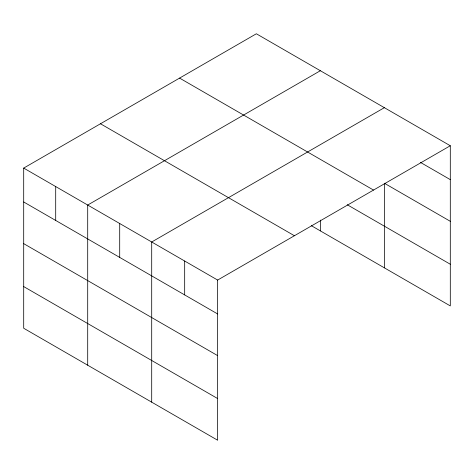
<?xml version="1.0" encoding="UTF-8"?>
<svg xmlns="http://www.w3.org/2000/svg" width="474" height="474" viewBox="0 0 474 474"><rect width="100%" height="100%" fill="white"/><g stroke="black" fill="none" stroke-linecap="round" stroke-linejoin="round"><path stroke-width="0.71" d="M450.3 145.743L217.643 280.063L217.643 440.228L23.7 328.257L23.7 168.092L256.357 33.773L450.3 145.743L450.3 305.908L311.394 225.713M320.359 70.721L87.702 205.041L87.702 365.205M384.361 107.675L151.704 241.995L151.704 402.159M420.497 162.428L450.3 179.628M450.3 221.305L384.361 183.231L384.361 267.84M179.581 78.097L373.524 190.068M347.235 204.732L450.3 264.237M100.476 123.767L294.419 235.738M23.7 168.092L217.643 280.063M23.7 201.977L217.643 313.954M23.7 243.648L217.643 355.624M23.7 286.586L217.643 398.557M320.359 220.108L320.359 230.885M184.676 261.032L184.676 294.917M119.703 223.521L119.703 257.406M55.701 186.566L55.701 220.451"/></g></svg>
